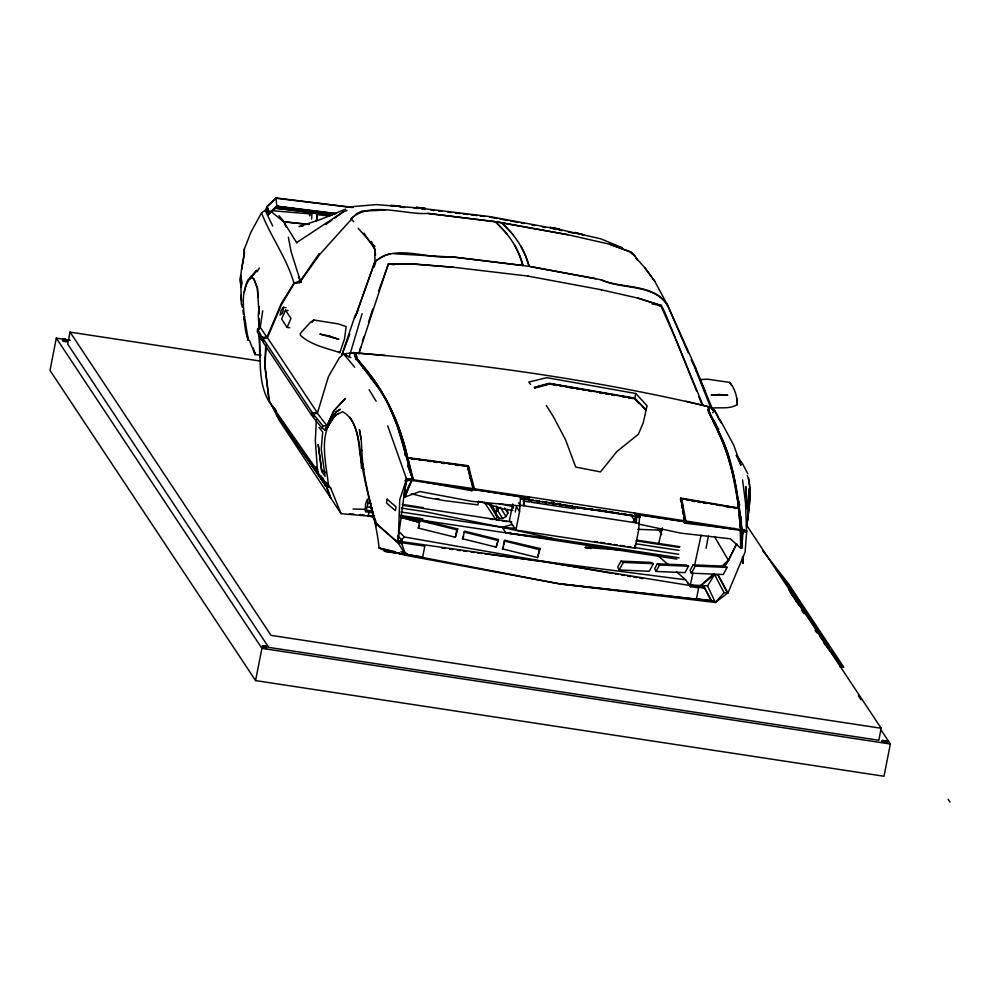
<?xml version="1.0" encoding="UTF-8"?>
<svg xmlns="http://www.w3.org/2000/svg" width="1000" height="1000" viewBox="0 0 1000 1000"><rect width="100%" height="100%" fill="white"/><g stroke="black" fill="none" stroke-linecap="round" stroke-linejoin="round"><path stroke-width="1.5" d="M259.037 329.275L259.037 318.575M261.1 355.163L255.05 354.588L249.363 340.225L248.062 340.075C246.275 321.425 236.488 292.288 251.562 276.9L253.9 278.913L257.4 288.038L259.037 314.012M240.825 282.538L241.35 304.288M361.812 450.288C362.912 483.625 375.737 515.013 379.087 547.975L405.775 555.337L560.075 583.962L715.325 602.463L724.075 592.688L727.975 592.938L745.088 552.125L746.725 530.887L741.712 529.612L740.438 527.863L740.562 518.538M513.35 508.275L513.413 505.213M529.637 499.513L529.562 501.987L523.05 501M531.237 499.75L531.15 502.225L537.663 503.225L537.75 500.75M538.75 500.9L538.663 503.375L545.175 504.363L545.262 501.887M546.013 502L545.925 504.475L552.438 505.475L552.525 503M553.387 501.887L553.25 505.6L559.763 506.587L559.85 504.113M560.825 504.263L560.737 506.737L567.25 507.725L567.337 505.25M568.612 505.45L568.538 507.925L575.037 508.913L575.125 506.438M718.012 575.075L727.513 593.212L715.325 602.463L712.288 600.95L560.075 583.962L407.25 554.513L405.775 555.337L401.763 543.625L398.162 542.725L399.762 499.55L406.6 479.113L387.713 425.85M316.35 419.688L315.338 440.575L317.6 472.275L328.612 486.875L330.688 488.113L341.087 513.65L371.362 516.325M748.4 509.387L748.85 488.913L747.938 517.438L746.6 525.163L881.175 728.263L878.825 740.25L268.675 647.362L67.713 344.125L70.062 332.125L260.05 361.05M265.788 345.262L264.725 364.725L269.113 401.8C257.188 381.863 261.188 356.275 259.088 333.913M398.162 542.725L375.438 522.925C368.938 499.513 363.363 476.025 359.787 452.15C358.075 437.738 356.662 419.663 342.65 411.712L334.762 415.5L327.575 427.537M397.962 540.425L406.4 478.025M712.013 408.038C720.3 407.337 729.538 409.125 736.963 404.812C737.487 396.938 734.825 388.425 729.663 382.413L707.55 379.175L700.013 379.562L705 391.15M266.2 345.825L264.962 365.363L269.462 402.188L318.325 472.075M240.837 281.125C240.275 270.2 243.962 259.775 244.375 249.088L243.675 253.6M638.562 524.05L680.612 533.112L730.362 538.812L740.775 548.275L741.775 548.237L742.987 531.6M262.725 310.825L260.25 327.275L257.587 328.787L257.337 331.875L261.35 339.8L263.65 341.037M321.8 471.575L318.2 444.6L321.8 471.575L325.125 476.287L321.225 449.175L322.675 432.088L319.037 427.413M259.037 306.4L258.275 315.462L259.15 329.237M639.7 514.75L638.725 529.575L635.062 548.225L515.913 530.087L519.575 511.438L520.55 496.613M311.6 219.037L312.038 212.812L317.1 213.55L316.35 221.012M316.675 219.775L317.275 213.812M241.637 269.45L244.45 253.738L244.275 249.237L250.938 232.175L261.512 212.9L265.163 210.312L268.05 210.562M309.525 215.538L310.025 211.137M309.7 215.787L310.188 211.388M244.137 319.212L244.45 316.5M523.312 505.675L524.087 499.288L520.9 498.8A5213.513 3914.987 -4.5 0 1 640.05 516.95L638.475 514.575M365.775 511.725L368.137 503.05L367.438 499.125L365.6 503.9L365.15 510.775L365.775 511.725L373.35 512.875M520.05 505.9L472 501.35L419.9 491.55L404.738 497.113L403.725 496.775L406.625 480.387L412.762 479.538L407.812 458.075L467.512 466.1L467.95 469.875M712.013 419.275L708.612 412.325L708.138 406.525C592.275 379.263 474.075 363.125 355.575 352.85L356.863 358.775C382.625 386.35 399.625 420.838 407.65 457.65L468.325 465.725L470.012 478.625M354.963 317.787L374.975 261.637C395.825 243.5 426.012 259.425 450.35 256.712L529.138 266.35L600.788 279.762C621.1 289.575 654.925 283.562 668.062 306.062L654.737 281.238L644.963 267.95L630.988 252.113L609.45 244.175L568.1 234.762L498.35 222.025L427.788 213.412C405.675 215.162 368.963 200.613 351.025 218.975M634.525 513.85L634.65 513.025L684.912 520.862L684.788 521.7L634.525 513.85L636.25 515.612L639.412 515.037L684.788 521.7M686 521.888L681.7 498.7L738.6 508.438L740.8 529.625L740.638 530.462L686 521.888L684.675 523.15L683.787 521.3M403.688 554.163L384.438 551.25L384.588 550.4L379.087 547.975L395.387 551.763M467.512 466.1L473.175 489.487L413.575 480.675L407.812 458.075M746.612 525.037L747.962 517.062M374.15 518.787L371.875 516.725L368.312 515.925L369.125 511.35M496.575 518.812L497.113 515.788M497.925 511.262L498.462 508.237M706.087 548.312L708.325 536.163M301.163 281.512L294.237 283.438L281.7 304.262L267.413 337.65L263.137 338.713L262.6 341.488L311.762 415.462L314.012 416.65M311.762 415.462L312.3 412.688L263.137 338.713M418.325 528.088L419.775 520.625L420.712 519.8L457.75 528.962L455.363 537.263L418.325 528.088L419.6 525.5M455.363 537.263L456.825 529.788L457.75 528.962M462.475 538.763L464.675 531.188L498.375 539.538L496.175 547.112L462.475 538.763L463.675 536.312M496.175 547.112L498.375 539.538M502.512 548.9L504.837 540.288L539.963 548.538L537.55 557.562L502.512 548.9L503.587 546.712M504.087 544.15L504.837 540.288M537.55 557.562L539.963 548.538M70.225 340.25L56.325 338.137L50 370.4L255.575 680.588L884.013 776.263L890.337 744L880.85 729.688M63.475 340.438L65.237 339.35L63.475 340.438L64.662 340.75C68.362 339.05 67.25 340.85 64.662 340.75M261.35 339.8L261.863 337.15L257.587 328.787M255.575 680.588L261.913 648.325L56.325 338.137M264.988 647.675L267.125 646.875L265.575 646.175L264.35 647.562L264.312 645.913L262.262 646L263.837 646.838M263.725 647.412L264.312 645.913M404.938 455.15L404.688 449.212L413.013 480.425L410.012 478.762L408.675 480.262L406.463 479.95L406.6 479.113L410.012 478.762L412.762 479.538L397.15 425.062L386.712 400.812L379.9 389.688L356.087 358.787L353.862 352.55L343.625 354L339.387 357.688L328.363 376.85L317.387 413.288L313.238 414.125L312.725 416.75L322.163 428.225L325.462 430.175M355.913 359.688L354.588 352.85M362.975 367L362.8 367.9L363.812 367.55C386.5 393.113 399.913 425 407.562 458.038L416.175 459.075M478.638 501.05L477.9 504.875L444.75 500.662L425.812 497.4L411.25 493.75M512.737 503.975L509.513 520.425L515.913 530.087M515.325 511.962L516.375 506.6L519.575 511.438M709.013 406.812L709.45 413.512L713.525 421.3L713.7 420.4C701.45 399.712 715.188 405.988 719.137 419.663M886.812 742.125C871.075 738.625 899.975 743.175 882.962 740.8M724.525 505.838L738.45 508.413C735.7 473.55 723.75 440.262 707.725 409.513M634.65 513.025L529.3 496.987L529.138 497.812L474.7 489.712L468.325 465.725M692.9 573.188L690.263 585.375L687.9 583.05M694.538 565.575L701.112 535.112M690.625 585.475L704.112 586.95L711.375 600.913L712.288 600.95L560.138 583.775M534.738 387.675L549.438 383.663L634.663 398.475L646.2 409.787L643.238 422.775L638.387 434.237L616.862 451.562L600.5 471.925L575.7 467.062L565.562 439.8L553.4 416.65L546.325 405.5M635.825 393.525L647.1 405.788L646.1 410.163L634.763 398.162L635.825 393.525L546.775 377.675L528.787 382.05L530.45 384.325M658.462 544.45L662.387 527.837M244.312 292.362L246.812 281.925L248.562 279.137L251.488 277.213L253.837 279.125L257.375 288.087L258.012 297.213M266.025 210.987L267.062 206.8L276.075 198.162M325.8 429.012L333.825 410.763L345.387 398.438L333.888 410.775L324.812 430.062M359.513 351.312L360.737 347.075M349.175 357.025L362.113 313.7M362.375 341.413L363.787 336.987M368.512 322.238L372.762 308.962M358.713 354.05L388.312 263.888L414.075 264.062L453.237 267.238M634.675 398.537L638.763 402.975M341.987 354.375L355.425 314.762M374.975 261.637L355.85 315.312L357.762 311.125M374.038 267.125L375.613 262.712M378.525 291.35L388.462 264.088L413.963 264.088L453.137 267.225L528.05 276.087M738.525 508.025L680.713 498.05L680.888 501.825L680.438 498.825L683.475 499.312M681.7 498.7L684.675 523.15L732.225 528.8L734.938 528.462M342.137 354.4L349.712 334.312M322.163 428.225L323.025 425.975L326.8 425.55L317.387 413.288M412.075 479.338L404.738 497.113L412.8 477.9L413.575 480.675M261.863 337.15L266.913 337.325L281.15 303.837L293.962 283.163L300.238 280.9M288.1 310.512L285.5 310.125L281.613 319.088L287.1 327.362L289.688 327.75M287.1 327.362L290.988 318.4L285.5 310.125M403.725 496.775L410.1 483.338M633.938 521.112L637.1 514.538M633.088 522.15L636.25 515.612M724.175 566.487L728.438 560.325L736.7 543.8L728.375 560.6L724.15 566.65M265.1 647.1L265.575 646.175M740.612 530.3L743.925 529.6L745.525 531.925L740.612 530.3L741.712 529.612C738.225 495.712 733.812 460.863 718.112 430.163L718.725 429.012L717.163 430.225L712.7 420.662L713.525 421.3M507.4 509.475L507.85 513.125L506.012 516.575L502.6 518.513L498.913 518.188L496.362 515.725L495.925 512.075L497.762 508.625L500.037 507.337M620.95 561.138L617.737 566.987L619.138 569.987L649.25 571.237L653.4 563.675L651.062 562.388L620.95 561.138L623.275 562.425L653.4 563.675M619.138 569.987L623.275 562.425M657.325 563.8L654.688 568.6L656.012 571.438L684.975 572.638L688.5 566.225L686.287 564.987L657.325 563.8L659.525 565.025L688.5 566.225M656.012 571.438L659.525 565.025M693.075 564.862L690.062 570.35L691.388 573.188L723.225 574.513L727.113 567.413L724.912 566.188L693.075 564.862L695.275 566.087L727.113 567.413M691.388 573.188L695.275 566.087M339.825 352.625L344.5 338.95L346.15 326.6L338.137 323.862L313.788 320.012L310.663 322.125L301.913 331.575L300.225 333.725L300.45 335.262C311.212 345.375 326.312 347.95 339.825 352.625L339.25 351.65M257.038 271.812L259.325 267.962M742.188 534.562L744.55 530.6M712.75 601.25L715.325 602.463L707.55 585.887L714.562 574.55L718.213 575.112L727.975 592.938M299.037 282.787L319.2 253.538M312.15 322.337L313.788 320.012M724.087 566.475L728.438 560.325L714.4 536.5M300.062 282.013L319.812 254.35L348.775 222.175L351.712 219.462L353.738 221.725M712.712 412.75L714.463 410.45L711.9 409.375M256.725 270.425L249.887 278.837L256.725 270.425L250.113 277.488M267.95 214.788L269.55 212.85L266.875 206.525L266.225 208.675L267.962 214.812L275.55 208.3L311.837 212.5M724.488 565.087L728.438 560.325L721.737 566.425M722.038 566.888L728.438 560.325M400.062 541.263L404.325 536.975L612.137 573.387M353.3 207.45L275.95 197.975L266.962 206.612L269.575 212.887L276.837 206.375L335.05 213.612M350.637 219.475L356.725 213.538L361.938 211.15L385.25 210.037M421.775 481.538L471.812 490.737L473.175 489.487M700.5 585.737L713.913 573.538M275.375 208.038L267.8 214.55L276.65 206.1L275.425 208.113L331.875 214.875M700.55 585.825L714.562 574.55L724.075 592.688M471.812 490.737L473.638 489.312L520.962 497L523.862 498.512L529.138 497.812L525.075 497.45M283.425 307.325L281.175 310.35L280.062 315.075L281.925 313.7L283.087 311.012L283.425 307.325L286.025 307.725M882.325 740.4L886.162 741.725M325.838 224.488L331.987 220.012M334.45 218.225L343.075 211.962L347.05 210.413M343.013 212L296.887 242.438M410.012 478.762L407.337 480.438L413.013 480.425M338.387 413.425C316.137 430.138 326.613 463.787 328.612 486.875M64.75 340.312L66.425 339.675M659.325 306.212L661.35 305.462L664.675 311.913L702.925 405.238M345.625 209.125L320.6 219.45L299 226.612M389.913 253.85L384.575 255.413L375.012 261.45L374.65 248.425L371.4 241.375M351.012 353.375L353.862 352.55M400.925 512.013L502.2 527.325L512.137 524.487M534.637 388.062L549.35 384.05L556.962 385.375M534.438 387.325L549.275 383.288L634.763 398.162M534.35 387.7L546.213 384.475M262.475 647.05C260.863 648.238 269.212 649.15 265.9 647.575M807 613.538L809.2 616.487L804.013 609.725L810.462 618.387L808.288 615.413M811.663 620.588L813.875 623.538L808.9 616.95M300.35 226.4L303.05 226M301.388 282.312L293.962 283.163C286.812 258.038 270.8 236.838 261.512 212.9M273.988 407.825L277.562 416.375L278.587 416.25M346.45 353.738L343.625 354L354.7 367.2M352.362 206.625L376.337 204.6L418.85 208.038L489.425 216.55L559.175 229.4L600.538 238.738L622.35 247.725M404.825 480.863L407.8 480.675M510.562 532.562L505.938 532.85L400.6 517.025M591.3 548.5L585.25 547.438L602.013 546.55M353.038 509.025L365.05 509.3M312.3 412.688L317.275 412.675L267.413 337.65M394.5 253.775L455.475 257.262L522.925 265.438C518.575 248.388 508.275 233.325 495.2 221.737L427.788 213.412M637.863 529.325L662.237 530.25M399.2 541.1L402.038 541.213M271.537 210.625L310.4 213.912M300.35 282.025L297.825 281.9L300.275 280.65L291.238 252.225L288.363 237.2M349.5 513.938L354.038 514.163M400.175 207.213L404.825 207.463M63.75 340.387C59.262 340.4 68.537 343.025 66.65 341.075M883.363 741.575L881.95 741.875L886.612 742.45M707.55 585.887L690.288 584.938L693.325 585.538M368.312 515.925L370.925 516.087M585.25 547.438L621.938 550.125M401.438 508.125L424.15 511.575L502.2 527.325L515.925 528.425M694.887 587.062L703.925 587.8L544.637 561.912L397.788 541.075M355.375 352.975L385.188 355.475M495.2 221.737L568.1 234.762M283.612 221.85L308.875 224.488M411.938 459.137L414.812 459.45M419.113 459.913L421.987 460.225M308.9 224.35L283.637 221.713L270.875 211.412M606.1 511.1L579.763 508.1L579.812 507.388L579.663 508.088L549.688 502.425M609.2 511.463L612.3 511.812M676.9 559.087L505.938 532.85L502.2 527.325L505.2 527.663M414.087 208.15L417.163 208.512M421.763 209.05L424.837 209.412M430.988 210.138L434.05 210.5M438.663 211.05L441.737 211.412M447.875 212.138L450.95 212.5M455.562 213.038L460.163 213.588M463.237 213.95L467.85 214.488M470.913 214.85L477.062 215.575M480.125 215.938L484.738 216.488M316.4 214.513L329.988 216.125M419.05 459.425L425 460.225M276.112 198.225L351.925 207.5M263.463 647.062L265.338 647.4M311.675 212.275L276.7 206.175L336.4 213.538M316.925 213.287L332.062 215.15M679.225 557.837L554.188 538.8L505.938 532.85L530.025 536.188M360.075 514.562L364.562 515.125M367.55 515.513L372.05 516.075M584.45 507.975L581.35 507.488M596.8 509.525L599.938 509.938M690.375 586.688L685.662 579.8L484.85 553.875M592.163 509L589.075 508.5M602.975 510.4L606.075 510.8M618.3 513.038L579.675 507.938L542.1 501.488M621.388 513.438L626.025 514.05M629.113 514.462L632.2 514.862M441.925 548.1L444.988 548.513M449.588 549.138L452.65 549.55M457.25 550.163L460.325 550.575M463.387 550.988L466.45 551.4M471.05 552.025L474.113 552.438M477.188 552.85L481.788 553.462M533.038 536.6L536.05 537.025M539.062 537.438L542.075 537.863M546.6 538.488L549.612 538.9M690.088 586.6L698.625 587.812L696.5 598.65L711.375 600.913L704.112 586.95M276.7 206.175L334.637 214.475M388.312 263.888L394.263 264.762M428.088 460.675L431.175 461.125M434.263 461.575L438.888 462.25M441.975 462.7L445.062 463.15M448.15 463.6L452.775 464.275M455.863 464.725L468.212 466.512L473.638 489.312L474.7 489.712M428.038 461.112L431.075 461.562M434.1 462L437.125 462.45M441.662 463.113L444.7 463.562M455.288 465.112L458.325 465.562M473.35 488.663L413.713 479.837M490.138 519.087L493.212 519.538M496.287 519.987L499.363 520.45M502.438 520.9L507.05 521.575M402.9 542.888L424.812 546.125L422.688 556.962L407.25 554.513M384.438 551.25L403.438 554.062M474.862 488.888L529.3 496.987M354.4 353.75L356.55 354.087M640.05 516.95L636.862 516.462L636.087 522.85L631.362 515.725M529.15 500.163L532.2 500.625M536.788 501.325L539.837 501.788M565.812 505.75L568.862 506.213M574.975 507.137L633.025 515.975M639.275 523.337L520.125 505.2L518.55 502.825M402.262 504.425L423.45 507.65M636.725 540.112L679.95 546.7M402.887 505.363L511.662 521.925M636.125 540.875L679.15 547.425M368.137 503.05L371.163 503.512M635.875 543.812L679.1 550.388M367.625 506.938L372.163 507.638M594.338 541.462L597.413 541.925M600.475 542.388L605.087 543.1M608.15 543.562L611.225 544.025M614.288 544.5L617.362 544.963M620.425 545.425L625.025 546.125M628.1 546.6L631.163 547.062M634.237 547.537L678.737 554.312M366.725 510.25L372.775 511.175M400.025 515.325L422.738 518.787M619 549.425L622.087 549.9M839.75 666.688L842.812 667.15L823.675 642.812M881.175 728.263L271.025 635.363L70.062 332.125M261.913 648.325L890.337 744M740.8 529.625L686.125 521.062M691.85 501.125L694.837 501.6M697.825 502.062L700.8 502.537M703.787 503.013L706.775 503.488M717.212 505.125L720.2 505.6M512.137 506.4L499.087 503.638M512.85 510.45L502.562 508.825L480.05 501.512M652.113 303.988L661.35 305.462L638.275 298.2L601.312 289.788M686.513 499.8L689.562 500.275M692.6 500.763L695.638 501.25M698.675 501.725L707.8 503.175M710.837 503.663L713.875 504.15M716.925 504.625L719.963 505.112M615.212 573.913L618.275 574.438M621.337 574.95L624.412 575.475M627.475 576L630.55 576.525M633.612 577.038L636.688 577.562M639.75 578.088L642.825 578.6M551.25 502.375L554.25 502.9L551.237 502.438M572.288 505.988L569.288 505.562M524.05 498.387L527.062 498.913M530.062 499.425L533.075 499.938M536.075 500.462L539.087 500.975M549.175 383.675L556.812 385M559.862 385.538L562.913 386.062M565.975 386.6L573.6 387.925M576.663 388.45L579.712 388.988M582.762 389.513L585.825 390.05M588.875 390.575L591.925 391.112M599.562 392.438L602.612 392.962M605.662 393.5L608.725 394.025M611.775 394.562L614.825 395.087M622.463 396.413L633.15 398.275M560 385.9L563.05 386.425M566.087 386.962L573.7 388.275M576.737 388.812L579.788 389.338M582.825 389.862L585.875 390.4M588.913 390.925L591.962 391.45M599.575 392.775L602.612 393.3M605.65 393.837L608.7 394.363M611.737 394.888L614.788 395.425M622.4 396.737L625.438 397.275M628.488 397.8L633.05 398.587M560.262 504L557.275 503.4M65.237 339.35L62.55 339.325L63.562 340M264.2 646.475L265.462 646.75M501.413 222.688C514.612 234.237 524.575 249.35 529.138 266.35L595.788 278.625M527.938 276.087L601.413 289.788M384.588 550.4L399.1 553.088M489.35 217.037L496.925 218.45M499.963 219.013L507.537 220.438M510.562 221L518.15 222.413M521.175 222.987L524.212 223.55M531.788 224.963L534.825 225.538M542.4 226.95L545.438 227.512M553.013 228.938L556.038 229.5M559.075 230.062L562.112 230.637M345.7 354.4L343.625 354L350.825 357.663M724.675 506.312L730.788 507.525M502.2 527.325L554.188 538.8M402.5 516.65L420.45 520.875M65.15 339.787L66.338 340.112M600.8 279.625C622.087 289.275 655.1 282.812 668.025 306.25L695.1 366.475L712.925 410.188M685.675 401.225L708 406.65M504.062 540.938L539.1 549.612M419.775 520.625L456.825 529.788M463.787 532.013L497.488 540.363M568.15 231.863L574.113 233.388M402.1 517.65L419.775 522.525L400.737 517.175M416.188 518.425L420.637 519.763M428.025 521.975L432.463 523.312M638.162 298.212L660.8 305.55L675.288 338.225M883.062 740.325L886.912 741.637M609.45 244.175L630.988 252.113L635.087 255.912M321.9 470.337L325.775 472.525M278.825 416.625L326.275 486.45L326.037 484.862L330.688 497.95L326.825 487.887M402.912 551.138L407.812 554.7L402.95 550.938M400.938 551.525L405.775 555.337L398.312 543.1L375.65 522.962L376.712 525.788M369.425 241.737L375 246.475M657.237 555.087L668.612 564.975M676.575 571.888L685.662 579.8M630.825 252.763L632.1 253.888M397.225 539.6L401.763 543.625M397.788 536.112L402.312 540.237M808.512 615.562L807.875 614.788M643.05 406.788L646.2 409.888M398.988 531.575L404.325 536.975M502.638 223.7L513.088 234.688M496.425 222.763L506.863 233.75M808.7 616.775L811.438 620.225M323.025 425.975L313.238 414.125M822.712 636.875L816.75 629.35L817.663 630.525M358.188 228.3L369.012 240.5M796.562 597.675L797.75 599.188L796.425 597.612M787.438 584.612L792.362 591.062L790.462 588.5M817.463 629.637L816.062 627.925L817.975 630.487M790.913 589.7L791.787 590.962M788.2 585.6L790.138 588.237M279.012 215.738L283.95 221.663L286.163 227.113M823.55 638.125L824.562 639.225L820.812 634.3M791.175 589.55L791.663 590.138L790.888 589.2M806.538 613.225L806.038 612.625L806.65 613.5M817.188 628.513L812.113 621.812L815.875 626.675L814.675 625.037M823.325 637.788L818.25 631.075L821.838 635.662M790.362 588.825L789.212 587.238L792.013 591.3L789.887 588.387L790.788 589.487M796.838 598.5L793.875 594.438L797.062 598.688M813.838 624.375L812.675 622.8L814.587 625.363M814.062 624.075L815.25 625.588L813.838 623.837M819.025 631.512L820.05 632.837L818.637 631.013M820.775 634.625L819.362 632.888L821.287 635.475M801.438 605.825L805.812 611.35L799.675 603.175L803.8 608.562M801.175 605.45L804.575 609.75M806.513 612.863L808.475 615.862M363.812 367.55L356.863 358.775L356.775 356.087M797.237 598.862C800.825 603.25 791.438 591.475 796.087 597.225M796.338 597.975L795.175 596.4L797.087 598.962M800.575 604.087L799.525 602.837L803.938 608.513L801.3 605.175M326.012 482.188L330.688 488.113M808.1 615.138L809.762 617.45L808.525 615.775M787.95 584.938L783.838 579.712L792.625 591.013L788.863 586.062M796.338 597.438L799.038 601.112L796.388 597.775M796.075 597.05L796.575 598.112M801.725 605.737L803.225 607.6L801.338 605.013M811.263 619.888L812.675 621.712L806.9 614.338M813.575 623.45L814.062 624.513M814.325 624.9L809.237 618.013L816.038 626.788M817.725 630.037L816.825 628.9L817.425 629.95M823.525 637.962L823.213 637.4M821.038 635.025L820.125 633.888L820.537 634.487M762.525 550.487L788.388 583.625L843.825 667.275L819.875 636.587M776.413 569.625L778.325 572.075M780.238 574.525L785.025 580.65M800.462 604.6L799.675 603.6L807.087 613.275L801.05 605.475M799.237 604.05L792.275 595.138L792.962 596.175M793.188 596.725L801.9 608.075M796.3 601.425L803.913 611.125M818.825 631.3L814.262 625.462M823.062 637.163L815.037 626.775M815.088 630.45L817 632.9M800.763 604.275L801.425 605.188M796.488 597.95L796.112 597.65M358.062 360.025L361.337 364.325M791.75 590.8L794.35 594.05M807.862 615.388L806.688 613.775M808.6 616.325L807.2 614.525M793.312 592.788C797.875 598.975 785.113 581.763 789.625 587.825M795.825 596.587L796.975 598.175L796.575 597.55M813.325 622.987L814.475 624.575L814.062 623.95M801.175 607.612L799.65 605.575L802.837 609.487L794.6 598.862L794.987 599.438M796.637 601.625L799.938 606.013M821.612 635.325L822.738 636.875M794.087 593.763L795.212 595.35L792.188 591.438M370.588 377.638C388.225 398.125 397.262 424 404.613 449.6L404.762 452.438M654.737 281.238L644.963 267.95M815.45 626.075L816.6 627.612L813.612 624.05M736.413 455.213L742.387 463.413L747.825 473.787M712.7 420.662L717.862 427.812M315.938 466.938L317.712 469.487M277.562 416.375L326.275 486.45M363.9 233.062L374.963 249.513L375.55 255.375M948.15 799.3L950 802.087M791.6 589.913L785.25 581.812M792.962 591.975L789.25 587.438M796.95 597.975L792.412 592.212M800.5 603.337L794.15 595.25M801.538 604.9L795.15 596.575M804.825 609.862L800.45 604.35L801.862 606.712M811.137 619.4L806.6 613.638M814.675 624.725L809.912 618.612M818.612 630.675L812.262 622.587M824.7 639.85L818.562 631.675M795.962 597.812L796.55 598.688M805.475 612.137L804.788 611.3M794.362 595.575L795.763 597.688M796.325 599.663L796.812 600.662M797.625 601.625L788.662 589.675M798.95 603.625L799.45 604.625M791.988 594.712L790.35 592.45L792.025 594.975M801.438 609.862L804 613.713M858.425 695.837L861.012 699.75M658.275 529.325L661.688 534.475M484.325 502.25L495.438 519.025M341.087 513.65L279 419.963L269.163 400.412M260.25 327.275L266.913 337.325M729.663 382.413L731.525 385.275M296.875 243.038L283.875 222.138M274.05 407.362L276.562 411.287M504.663 507.95L507.85 513.125M500.438 507.525L506.012 516.575M496.175 506.037L497.762 508.625M496.238 508.162L502.6 518.513M491.15 504.312L495.925 512.075M495.737 513.013L498.913 518.188M489.212 504.087L496.362 515.725M369.125 389.688L376.125 401.238M720.138 419.837L733.713 445.188L740.975 465.213L736.237 455.438M716.575 425.312L713.7 420.4L718.112 430.163M714.463 410.45L721.175 422.987M349.975 417.262C359.75 432.362 360.2 450.962 361.575 468.325M321.05 476L325.325 483.6M635.763 257.162L637.112 259.65M635.85 257.288L637.275 260.025M747.337 475.538C752.9 491.95 748.337 510.112 746.562 526.938C748.863 510.8 751.513 494.275 748.587 477.95M272.712 226.025L265.163 210.312M272.85 406.05L277.475 415.225L324.688 484.012L323.137 478.162M520.788 245.787L525.513 255.637L529.138 266.375M514.575 244.838L519.275 254.775L522.925 265.413M718.025 430.525L722.938 441.075M717.775 431.55C728.888 452.837 733.525 476.65 737.438 500.125M668.025 306.25L688.188 352.75M691.237 359.8L693.075 364.025M675.913 339.65L696.55 390.95M693.425 364.137L711.087 408.525M723.55 442.4L727.725 452.875L733.95 476.725L738.175 500.387M698.787 396.587L702.113 405.025M743.925 529.6L744.625 531.413L746.575 531.725L745.525 502.75L742.55 479.875M323.2 479.938L324.225 482.575M408.312 466.625L412.638 477.962M407.625 465.25L412.762 479.538M376.562 523.375L370.412 505.812L375.438 522.925M298.812 277.05L300.188 281.238M738.587 501.85L739.438 504.8M739.65 505.262L738.25 499.988L741.712 529.612L741.05 516.5M253.287 347.863L255.05 354.588L254.875 352.188M695.1 366.475L696.162 371M362.575 463.575L363.762 469.75M680.713 498.05L684.912 520.862M361.238 439.663L359.4 429.625L361.238 439.725L361.812 450.538M681.5 504.913L682.025 507.95M682.55 510.988L683.088 514.025M683.612 517.062L684.675 523.15M245.125 320.913L245.575 323.862M247.162 334.175L248.062 340.075L245.675 331.562L243.775 317.137M241.412 299.825L240.725 295.3L241.6 301.312M242.9 310.163L243.425 314.35M737.613 501.512L738.45 508.413M275.912 197.913L276.875 206.438M738.6 510.487L740.438 527.863M523.862 498.512L524.513 505.625M747.387 509.55L745.738 486.488L745.95 497.337M743.388 555.975L742.913 563.525L742.475 557.15M741.775 548.237L740.525 529.325L740.775 548.275L740.4 529.237M324.9 483.038L325.037 485.737M737.013 402.85L736.838 398.3L736.963 404.812M634.963 545.2L635.062 548.225M259.275 333.85L259.788 357.137M438.963 498.9A13.15 2.737 11.1 0 1 436.25 498.625M240.662 275.5L239.825 279.8L241.213 287.125L242.05 282.825L240.662 275.5M387.188 499.212L386.45 502.938L395.312 510.6L396.05 506.875L387.188 499.212M332.825 416.325L326.975 426.5L336.287 411.488L340.35 409.275L336.438 411.85L332.825 416.325M793.275 593.038L791.188 590.375L796.4 597.15L793.275 593.038M399.775 205.888L390.737 205.525L399.775 205.888M425.275 208.438L416.312 207.35L425.275 208.438M719.438 394.5L711.175 395.15L727.775 395.262L719.438 394.5M558.95 229L550.075 227.438L558.95 229M583.5 234.812L574.788 232.525L583.5 234.812M329.625 336.075L319.837 334.075L338.9 339.387L329.625 336.075M798.888 601.925L800.863 604.675L798.888 601.925M825.1 640.45L818.55 632.062L826.538 642.638L822.75 637.663L825.1 640.45M829.575 646.762L820.788 635.475L829.575 646.762M242.55 307.375L242.1 304.363L242.463 307.325"/></g></svg>
